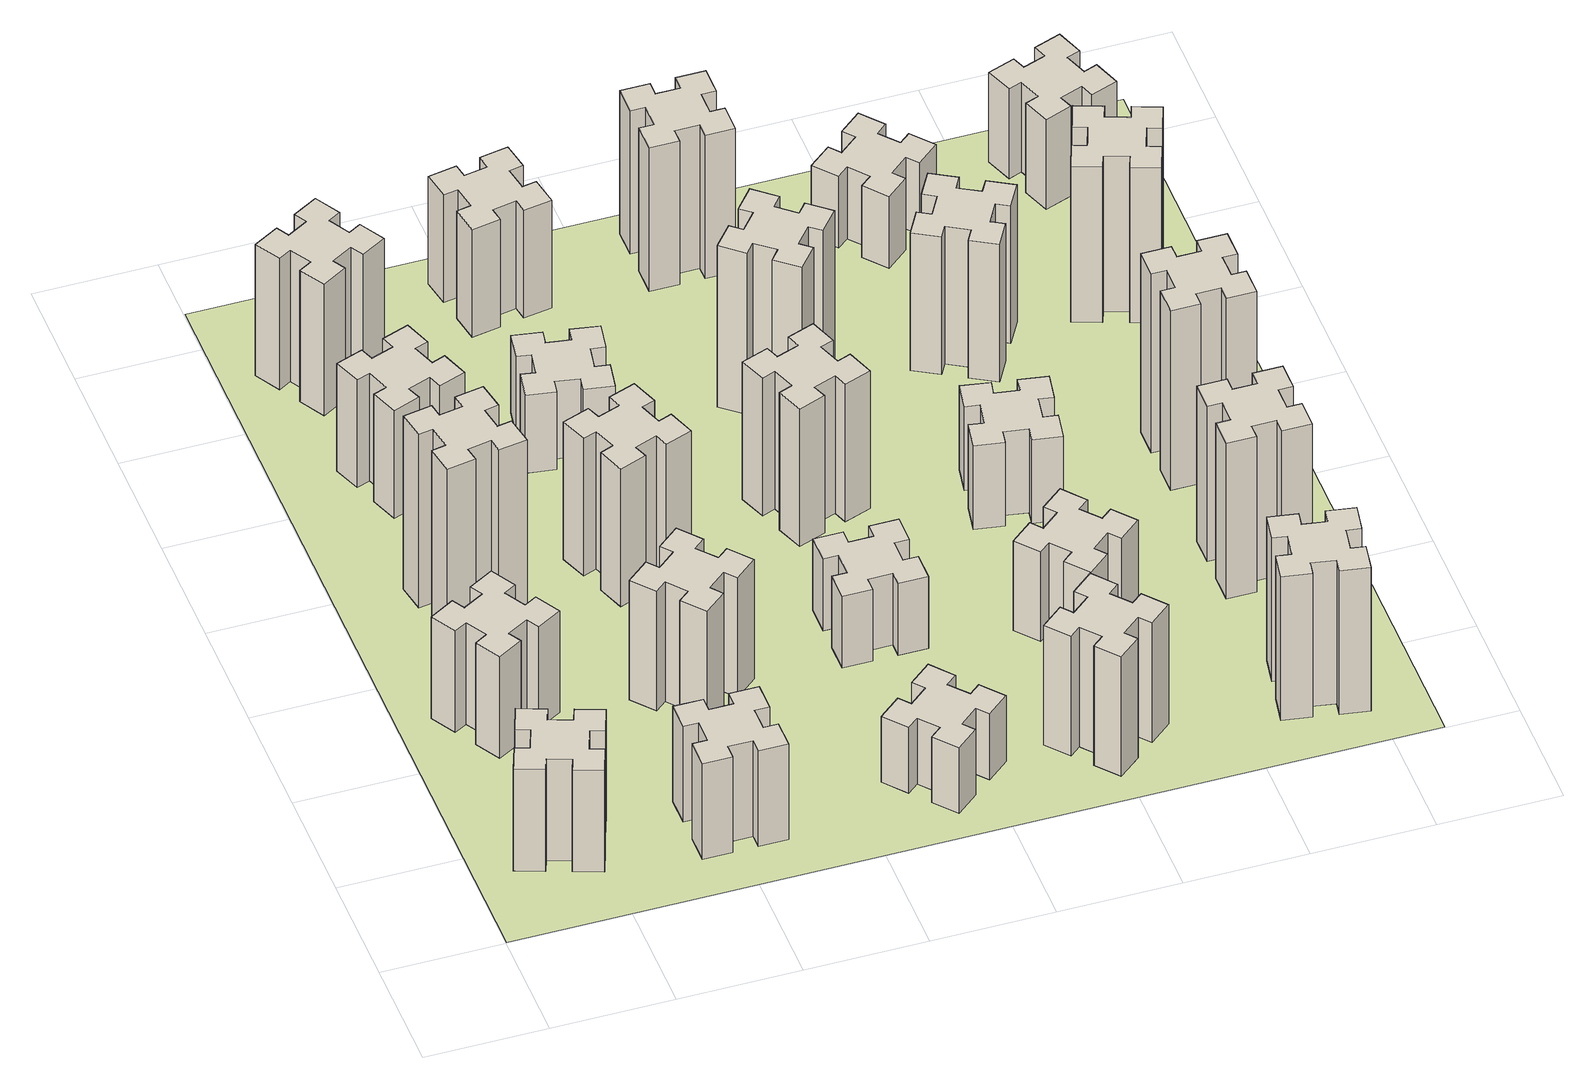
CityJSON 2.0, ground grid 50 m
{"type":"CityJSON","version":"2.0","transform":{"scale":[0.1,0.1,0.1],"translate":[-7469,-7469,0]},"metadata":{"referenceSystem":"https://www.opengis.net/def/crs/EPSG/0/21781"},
"CityObjects":{
"building1":{"type":"Building","attributes":{"class":"1000","function":"1000","usage":"1000","yearOfConstruction":2016,"roofType":"1000","measuredHeight":51,"storeysAboveGround":30,"storeysBelowGround":0},"geometry":[{"type":"Solid","lod":"1","boundaries":[[[[0,1,2,3,4,5,6,7,8,9,10,11,12,13,14,15,16,17,18,19]],[[17,16,20,21]],[[16,15,22,20]],[[15,14,23,22]],[[14,13,24,23]],[[13,12,25,24]],[[12,11,26,25]],[[11,10,27,26]],[[10,9,28,27]],[[9,8,29,28]],[[8,7,30,29]],[[7,6,31,30]],[[6,5,32,31]],[[5,4,33,32]],[[4,3,34,33]],[[3,2,35,34]],[[2,1,36,35]],[[1,0,37,36]],[[0,19,38,37]],[[19,18,39,38]],[[18,17,21,39]],[[24,25,26,27,28,29,30,31,32,33,34,35,36,37,38,39,21,20,22,23]]]]}]},
"building2":{"type":"Building","attributes":{"class":"1000","function":"1000","usage":"1000","yearOfConstruction":2016,"roofType":"1000","measuredHeight":51,"storeysAboveGround":30,"storeysBelowGround":0},"geometry":[{"type":"Solid","lod":"1","boundaries":[[[[40,41,42,43,44,45,46,47,48,49,50,51,52,53,54,55,56,57,58,59]],[[57,56,60,61]],[[56,55,62,60]],[[55,54,63,62]],[[54,53,64,63]],[[53,52,65,64]],[[52,51,66,65]],[[51,50,67,66]],[[50,49,68,67]],[[49,48,69,68]],[[48,47,70,69]],[[47,46,71,70]],[[46,45,72,71]],[[45,44,73,72]],[[44,43,74,73]],[[43,42,75,74]],[[42,41,76,75]],[[41,40,77,76]],[[40,59,78,77]],[[59,58,79,78]],[[58,57,61,79]],[[64,65,66,67,68,69,70,71,72,73,74,75,76,77,78,79,61,60,62,63]]]]}]},
"building3":{"type":"Building","attributes":{"class":"1000","function":"1000","usage":"1000","yearOfConstruction":2016,"roofType":"1000","measuredHeight":87,"storeysAboveGround":30,"storeysBelowGround":0},"geometry":[{"type":"Solid","lod":"1","boundaries":[[[[80,81,82,83,84,85,86,87,88,89,90,91,92,93,94,95,96,97,98,99]],[[97,96,100,101]],[[96,95,102,100]],[[95,94,103,102]],[[94,93,104,103]],[[93,92,105,104]],[[92,91,106,105]],[[91,90,107,106]],[[90,89,108,107]],[[89,88,109,108]],[[88,87,110,109]],[[87,86,111,110]],[[86,85,112,111]],[[85,84,113,112]],[[84,83,114,113]],[[83,82,115,114]],[[82,81,116,115]],[[81,80,117,116]],[[80,99,118,117]],[[99,98,119,118]],[[98,97,101,119]],[[104,105,106,107,108,109,110,111,112,113,114,115,116,117,118,119,101,100,102,103]]]]}]},
"building4":{"type":"Building","attributes":{"class":"1000","function":"1000","usage":"1000","yearOfConstruction":2016,"roofType":"1000","measuredHeight":48,"storeysAboveGround":30,"storeysBelowGround":0},"geometry":[{"type":"Solid","lod":"1","boundaries":[[[[120,121,122,123,124,125,126,127,128,129,130,131,132,133,134,135,136,137,138,139]],[[137,136,140,141]],[[136,135,142,140]],[[135,134,143,142]],[[134,133,144,143]],[[133,132,145,144]],[[132,131,146,145]],[[131,130,147,146]],[[130,129,148,147]],[[129,128,149,148]],[[128,127,150,149]],[[127,126,151,150]],[[126,125,152,151]],[[125,124,153,152]],[[124,123,154,153]],[[123,122,155,154]],[[122,121,156,155]],[[121,120,157,156]],[[120,139,158,157]],[[139,138,159,158]],[[138,137,141,159]],[[144,145,146,147,148,149,150,151,152,153,154,155,156,157,158,159,141,140,142,143]]]]}]},
"building5":{"type":"Building","attributes":{"class":"1000","function":"1000","usage":"1000","yearOfConstruction":2016,"roofType":"1000","measuredHeight":54,"storeysAboveGround":30,"storeysBelowGround":0},"geometry":[{"type":"Solid","lod":"1","boundaries":[[[[160,161,162,163,164,165,166,167,168,169,170,171,172,173,174,175,176,177,178,179]],[[177,176,180,181]],[[176,175,182,180]],[[175,174,183,182]],[[174,173,184,183]],[[173,172,185,184]],[[172,171,186,185]],[[171,170,187,186]],[[170,169,188,187]],[[169,168,189,188]],[[168,167,190,189]],[[167,166,191,190]],[[166,165,192,191]],[[165,164,193,192]],[[164,163,194,193]],[[163,162,195,194]],[[162,161,196,195]],[[161,160,197,196]],[[160,179,198,197]],[[179,178,199,198]],[[178,177,181,199]],[[184,185,186,187,188,189,190,191,192,193,194,195,196,197,198,199,181,180,182,183]]]]}]},
"building6":{"type":"Building","attributes":{"class":"1000","function":"1000","usage":"1000","yearOfConstruction":2016,"roofType":"1000","measuredHeight":66,"storeysAboveGround":30,"storeysBelowGround":0},"geometry":[{"type":"Solid","lod":"1","boundaries":[[[[200,201,202,203,204,205,206,207,208,209,210,211,212,213,214,215,216,217,218,219]],[[217,216,220,221]],[[216,215,222,220]],[[215,214,223,222]],[[214,213,224,223]],[[213,212,225,224]],[[212,211,226,225]],[[211,210,227,226]],[[210,209,228,227]],[[209,208,229,228]],[[208,207,230,229]],[[207,206,231,230]],[[206,205,232,231]],[[205,204,233,232]],[[204,203,234,233]],[[203,202,235,234]],[[202,201,236,235]],[[201,200,237,236]],[[200,219,238,237]],[[219,218,239,238]],[[218,217,221,239]],[[224,225,226,227,228,229,230,231,232,233,234,235,236,237,238,239,221,220,222,223]]]]}]},
"building7":{"type":"Building","attributes":{"class":"1000","function":"1000","usage":"1000","yearOfConstruction":2016,"roofType":"1000","measuredHeight":60,"storeysAboveGround":30,"storeysBelowGround":0},"geometry":[{"type":"Solid","lod":"1","boundaries":[[[[240,241,242,243,244,245,246,247,248,249,250,251,252,253,254,255,256,257,258,259]],[[257,256,260,261]],[[256,255,262,260]],[[255,254,263,262]],[[254,253,264,263]],[[253,252,265,264]],[[252,251,266,265]],[[251,250,267,266]],[[250,249,268,267]],[[249,248,269,268]],[[248,247,270,269]],[[247,246,271,270]],[[246,245,272,271]],[[245,244,273,272]],[[244,243,274,273]],[[243,242,275,274]],[[242,241,276,275]],[[241,240,277,276]],[[240,259,278,277]],[[259,258,279,278]],[[258,257,261,279]],[[264,265,266,267,268,269,270,271,272,273,274,275,276,277,278,279,261,260,262,263]]]]}]},
"building8":{"type":"Building","attributes":{"class":"1000","function":"1000","usage":"1000","yearOfConstruction":2016,"roofType":"1000","measuredHeight":69,"storeysAboveGround":30,"storeysBelowGround":0},"geometry":[{"type":"Solid","lod":"1","boundaries":[[[[280,281,282,283,284,285,286,287,288,289,290,291,292,293,294,295,296,297,298,299]],[[297,296,300,301]],[[296,295,302,300]],[[295,294,303,302]],[[294,293,304,303]],[[293,292,305,304]],[[292,291,306,305]],[[291,290,307,306]],[[290,289,308,307]],[[289,288,309,308]],[[288,287,310,309]],[[287,286,311,310]],[[286,285,312,311]],[[285,284,313,312]],[[284,283,314,313]],[[283,282,315,314]],[[282,281,316,315]],[[281,280,317,316]],[[280,299,318,317]],[[299,298,319,318]],[[298,297,301,319]],[[304,305,306,307,308,309,310,311,312,313,314,315,316,317,318,319,301,300,302,303]]]]}]},
"building9":{"type":"Building","attributes":{"class":"1000","function":"1000","usage":"1000","yearOfConstruction":2016,"roofType":"1000","measuredHeight":39,"storeysAboveGround":30,"storeysBelowGround":0},"geometry":[{"type":"Solid","lod":"1","boundaries":[[[[320,321,322,323,324,325,326,327,328,329,330,331,332,333,334,335,336,337,338,339]],[[337,336,340,341]],[[336,335,342,340]],[[335,334,343,342]],[[334,333,344,343]],[[333,332,345,344]],[[332,331,346,345]],[[331,330,347,346]],[[330,329,348,347]],[[329,328,349,348]],[[328,327,350,349]],[[327,326,351,350]],[[326,325,352,351]],[[325,324,353,352]],[[324,323,354,353]],[[323,322,355,354]],[[322,321,356,355]],[[321,320,357,356]],[[320,339,358,357]],[[339,338,359,358]],[[338,337,341,359]],[[344,345,346,347,348,349,350,351,352,353,354,355,356,357,358,359,341,340,342,343]]]]}]},
"building10":{"type":"Building","attributes":{"class":"1000","function":"1000","usage":"1000","yearOfConstruction":2016,"roofType":"1000","measuredHeight":33,"storeysAboveGround":30,"storeysBelowGround":0},"geometry":[{"type":"Solid","lod":"1","boundaries":[[[[360,361,362,363,364,365,366,367,368,369,370,371,372,373,374,375,376,377,378,379]],[[377,376,380,381]],[[376,375,382,380]],[[375,374,383,382]],[[374,373,384,383]],[[373,372,385,384]],[[372,371,386,385]],[[371,370,387,386]],[[370,369,388,387]],[[369,368,389,388]],[[368,367,390,389]],[[367,366,391,390]],[[366,365,392,391]],[[365,364,393,392]],[[364,363,394,393]],[[363,362,395,394]],[[362,361,396,395]],[[361,360,397,396]],[[360,379,398,397]],[[379,378,399,398]],[[378,377,381,399]],[[384,385,386,387,388,389,390,391,392,393,394,395,396,397,398,399,381,380,382,383]]]]}]},
"building11":{"type":"Building","attributes":{"class":"1000","function":"1000","usage":"1000","yearOfConstruction":2016,"roofType":"1000","measuredHeight":54,"storeysAboveGround":30,"storeysBelowGround":0},"geometry":[{"type":"Solid","lod":"1","boundaries":[[[[400,401,402,403,404,405,406,407,408,409,410,411,412,413,414,415,416,417,418,419]],[[417,416,420,421]],[[416,415,422,420]],[[415,414,423,422]],[[414,413,424,423]],[[413,412,425,424]],[[412,411,426,425]],[[411,410,427,426]],[[410,409,428,427]],[[409,408,429,428]],[[408,407,430,429]],[[407,406,431,430]],[[406,405,432,431]],[[405,404,433,432]],[[404,403,434,433]],[[403,402,435,434]],[[402,401,436,435]],[[401,400,437,436]],[[400,419,438,437]],[[419,418,439,438]],[[418,417,421,439]],[[424,425,426,427,428,429,430,431,432,433,434,435,436,437,438,439,421,420,422,423]]]]}]},
"building12":{"type":"Building","attributes":{"class":"1000","function":"1000","usage":"1000","yearOfConstruction":2016,"roofType":"1000","measuredHeight":36,"storeysAboveGround":30,"storeysBelowGround":0},"geometry":[{"type":"Solid","lod":"1","boundaries":[[[[440,441,442,443,444,445,446,447,448,449,450,451,452,453,454,455,456,457,458,459]],[[457,456,460,461]],[[456,455,462,460]],[[455,454,463,462]],[[454,453,464,463]],[[453,452,465,464]],[[452,451,466,465]],[[451,450,467,466]],[[450,449,468,467]],[[449,448,469,468]],[[448,447,470,469]],[[447,446,471,470]],[[446,445,472,471]],[[445,444,473,472]],[[444,443,474,473]],[[443,442,475,474]],[[442,441,476,475]],[[441,440,477,476]],[[440,459,478,477]],[[459,458,479,478]],[[458,457,461,479]],[[464,465,466,467,468,469,470,471,472,473,474,475,476,477,478,479,461,460,462,463]]]]}]},
"building13":{"type":"Building","attributes":{"class":"1000","function":"1000","usage":"1000","yearOfConstruction":2016,"roofType":"1000","measuredHeight":69,"storeysAboveGround":30,"storeysBelowGround":0},"geometry":[{"type":"Solid","lod":"1","boundaries":[[[[480,481,482,483,484,485,486,487,488,489,490,491,492,493,494,495,496,497,498,499]],[[497,496,500,501]],[[496,495,502,500]],[[495,494,503,502]],[[494,493,504,503]],[[493,492,505,504]],[[492,491,506,505]],[[491,490,507,506]],[[490,489,508,507]],[[489,488,509,508]],[[488,487,510,509]],[[487,486,511,510]],[[486,485,512,511]],[[485,484,513,512]],[[484,483,514,513]],[[483,482,515,514]],[[482,481,516,515]],[[481,480,517,516]],[[480,499,518,517]],[[499,498,519,518]],[[498,497,501,519]],[[504,505,506,507,508,509,510,511,512,513,514,515,516,517,518,519,501,500,502,503]]]]}]},
"building14":{"type":"Building","attributes":{"class":"1000","function":"1000","usage":"1000","yearOfConstruction":2016,"roofType":"1000","measuredHeight":60,"storeysAboveGround":30,"storeysBelowGround":0},"geometry":[{"type":"Solid","lod":"1","boundaries":[[[[520,521,522,523,524,525,526,527,528,529,530,531,532,533,534,535,536,537,538,539]],[[537,536,540,541]],[[536,535,542,540]],[[535,534,543,542]],[[534,533,544,543]],[[533,532,545,544]],[[532,531,546,545]],[[531,530,547,546]],[[530,529,548,547]],[[529,528,549,548]],[[528,527,550,549]],[[527,526,551,550]],[[526,525,552,551]],[[525,524,553,552]],[[524,523,554,553]],[[523,522,555,554]],[[522,521,556,555]],[[521,520,557,556]],[[520,539,558,557]],[[539,538,559,558]],[[538,537,541,559]],[[544,545,546,547,548,549,550,551,552,553,554,555,556,557,558,559,541,540,542,543]]]]}]},
"building15":{"type":"Building","attributes":{"class":"1000","function":"1000","usage":"1000","yearOfConstruction":2016,"roofType":"1000","measuredHeight":81,"storeysAboveGround":30,"storeysBelowGround":0},"geometry":[{"type":"Solid","lod":"1","boundaries":[[[[560,561,562,563,564,565,566,567,568,569,570,571,572,573,574,575,576,577,578,579]],[[577,576,580,581]],[[576,575,582,580]],[[575,574,583,582]],[[574,573,584,583]],[[573,572,585,584]],[[572,571,586,585]],[[571,570,587,586]],[[570,569,588,587]],[[569,568,589,588]],[[568,567,590,589]],[[567,566,591,590]],[[566,565,592,591]],[[565,564,593,592]],[[564,563,594,593]],[[563,562,595,594]],[[562,561,596,595]],[[561,560,597,596]],[[560,579,598,597]],[[579,578,599,598]],[[578,577,581,599]],[[584,585,586,587,588,589,590,591,592,593,594,595,596,597,598,599,581,580,582,583]]]]}]},
"building16":{"type":"Building","attributes":{"class":"1000","function":"1000","usage":"1000","yearOfConstruction":2016,"roofType":"1000","measuredHeight":72,"storeysAboveGround":30,"storeysBelowGround":0},"geometry":[{"type":"Solid","lod":"1","boundaries":[[[[600,601,602,603,604,605,606,607,608,609,610,611,612,613,614,615,616,617,618,619]],[[617,616,620,621]],[[616,615,622,620]],[[615,614,623,622]],[[614,613,624,623]],[[613,612,625,624]],[[612,611,626,625]],[[611,610,627,626]],[[610,609,628,627]],[[609,608,629,628]],[[608,607,630,629]],[[607,606,631,630]],[[606,605,632,631]],[[605,604,633,632]],[[604,603,634,633]],[[603,602,635,634]],[[602,601,636,635]],[[601,600,637,636]],[[600,619,638,637]],[[619,618,639,638]],[[618,617,621,639]],[[624,625,626,627,628,629,630,631,632,633,634,635,636,637,638,639,621,620,622,623]]]]}]},
"building17":{"type":"Building","attributes":{"class":"1000","function":"1000","usage":"1000","yearOfConstruction":2016,"roofType":"1000","measuredHeight":45,"storeysAboveGround":30,"storeysBelowGround":0},"geometry":[{"type":"Solid","lod":"1","boundaries":[[[[640,641,642,643,644,645,646,647,648,649,650,651,652,653,654,655,656,657,658,659]],[[657,656,660,661]],[[656,655,662,660]],[[655,654,663,662]],[[654,653,664,663]],[[653,652,665,664]],[[652,651,666,665]],[[651,650,667,666]],[[650,649,668,667]],[[649,648,669,668]],[[648,647,670,669]],[[647,646,671,670]],[[646,645,672,671]],[[645,644,673,672]],[[644,643,674,673]],[[643,642,675,674]],[[642,641,676,675]],[[641,640,677,676]],[[640,659,678,677]],[[659,658,679,678]],[[658,657,661,679]],[[664,665,666,667,668,669,670,671,672,673,674,675,676,677,678,679,661,660,662,663]]]]}]},
"building18":{"type":"Building","attributes":{"class":"1000","function":"1000","usage":"1000","yearOfConstruction":2016,"roofType":"1000","measuredHeight":42,"storeysAboveGround":30,"storeysBelowGround":0},"geometry":[{"type":"Solid","lod":"1","boundaries":[[[[680,681,682,683,684,685,686,687,688,689,690,691,692,693,694,695,696,697,698,699]],[[697,696,700,701]],[[696,695,702,700]],[[695,694,703,702]],[[694,693,704,703]],[[693,692,705,704]],[[692,691,706,705]],[[691,690,707,706]],[[690,689,708,707]],[[689,688,709,708]],[[688,687,710,709]],[[687,686,711,710]],[[686,685,712,711]],[[685,684,713,712]],[[684,683,714,713]],[[683,682,715,714]],[[682,681,716,715]],[[681,680,717,716]],[[680,699,718,717]],[[699,698,719,718]],[[698,697,701,719]],[[704,705,706,707,708,709,710,711,712,713,714,715,716,717,718,719,701,700,702,703]]]]}]},
"building19":{"type":"Building","attributes":{"class":"1000","function":"1000","usage":"1000","yearOfConstruction":2016,"roofType":"1000","measuredHeight":72,"storeysAboveGround":30,"storeysBelowGround":0},"geometry":[{"type":"Solid","lod":"1","boundaries":[[[[720,721,722,723,724,725,726,727,728,729,730,731,732,733,734,735,736,737,738,739]],[[737,736,740,741]],[[736,735,742,740]],[[735,734,743,742]],[[734,733,744,743]],[[733,732,745,744]],[[732,731,746,745]],[[731,730,747,746]],[[730,729,748,747]],[[729,728,749,748]],[[728,727,750,749]],[[727,726,751,750]],[[726,725,752,751]],[[725,724,753,752]],[[724,723,754,753]],[[723,722,755,754]],[[722,721,756,755]],[[721,720,757,756]],[[720,739,758,757]],[[739,738,759,758]],[[738,737,741,759]],[[744,745,746,747,748,749,750,751,752,753,754,755,756,757,758,759,741,740,742,743]]]]}]},
"building20":{"type":"Building","attributes":{"class":"1000","function":"1000","usage":"1000","yearOfConstruction":2016,"roofType":"1000","measuredHeight":69,"storeysAboveGround":30,"storeysBelowGround":0},"geometry":[{"type":"Solid","lod":"1","boundaries":[[[[760,761,762,763,764,765,766,767,768,769,770,771,772,773,774,775,776,777,778,779]],[[777,776,780,781]],[[776,775,782,780]],[[775,774,783,782]],[[774,773,784,783]],[[773,772,785,784]],[[772,771,786,785]],[[771,770,787,786]],[[770,769,788,787]],[[769,768,789,788]],[[768,767,790,789]],[[767,766,791,790]],[[766,765,792,791]],[[765,764,793,792]],[[764,763,794,793]],[[763,762,795,794]],[[762,761,796,795]],[[761,760,797,796]],[[760,779,798,797]],[[779,778,799,798]],[[778,777,781,799]],[[784,785,786,787,788,789,790,791,792,793,794,795,796,797,798,799,781,780,782,783]]]]}]},
"building21":{"type":"Building","attributes":{"class":"1000","function":"1000","usage":"1000","yearOfConstruction":2016,"roofType":"1000","measuredHeight":36,"storeysAboveGround":30,"storeysBelowGround":0},"geometry":[{"type":"Solid","lod":"1","boundaries":[[[[800,801,802,803,804,805,806,807,808,809,810,811,812,813,814,815,816,817,818,819]],[[817,816,820,821]],[[816,815,822,820]],[[815,814,823,822]],[[814,813,824,823]],[[813,812,825,824]],[[812,811,826,825]],[[811,810,827,826]],[[810,809,828,827]],[[809,808,829,828]],[[808,807,830,829]],[[807,806,831,830]],[[806,805,832,831]],[[805,804,833,832]],[[804,803,834,833]],[[803,802,835,834]],[[802,801,836,835]],[[801,800,837,836]],[[800,819,838,837]],[[819,818,839,838]],[[818,817,821,839]],[[824,825,826,827,828,829,830,831,832,833,834,835,836,837,838,839,821,820,822,823]]]]}]},
"building22":{"type":"Building","attributes":{"class":"1000","function":"1000","usage":"1000","yearOfConstruction":2016,"roofType":"1000","measuredHeight":78,"storeysAboveGround":30,"storeysBelowGround":0},"geometry":[{"type":"Solid","lod":"1","boundaries":[[[[840,841,842,843,844,845,846,847,848,849,850,851,852,853,854,855,856,857,858,859]],[[857,856,860,861]],[[856,855,862,860]],[[855,854,863,862]],[[854,853,864,863]],[[853,852,865,864]],[[852,851,866,865]],[[851,850,867,866]],[[850,849,868,867]],[[849,848,869,868]],[[848,847,870,869]],[[847,846,871,870]],[[846,845,872,871]],[[845,844,873,872]],[[844,843,874,873]],[[843,842,875,874]],[[842,841,876,875]],[[841,840,877,876]],[[840,859,878,877]],[[859,858,879,878]],[[858,857,861,879]],[[864,865,866,867,868,869,870,871,872,873,874,875,876,877,878,879,861,860,862,863]]]]}]},
"building23":{"type":"Building","attributes":{"class":"1000","function":"1000","usage":"1000","yearOfConstruction":2016,"roofType":"1000","measuredHeight":90,"storeysAboveGround":30,"storeysBelowGround":0},"geometry":[{"type":"Solid","lod":"1","boundaries":[[[[880,881,882,883,884,885,886,887,888,889,890,891,892,893,894,895,896,897,898,899]],[[897,896,900,901]],[[896,895,902,900]],[[895,894,903,902]],[[894,893,904,903]],[[893,892,905,904]],[[892,891,906,905]],[[891,890,907,906]],[[890,889,908,907]],[[889,888,909,908]],[[888,887,910,909]],[[887,886,911,910]],[[886,885,912,911]],[[885,884,913,912]],[[884,883,914,913]],[[883,882,915,914]],[[882,881,916,915]],[[881,880,917,916]],[[880,899,918,917]],[[899,898,919,918]],[[898,897,901,919]],[[904,905,906,907,908,909,910,911,912,913,914,915,916,917,918,919,901,900,902,903]]]]}]},
"building24":{"type":"Building","attributes":{"class":"1000","function":"1000","usage":"1000","yearOfConstruction":2016,"roofType":"1000","measuredHeight":78,"storeysAboveGround":30,"storeysBelowGround":0},"geometry":[{"type":"Solid","lod":"1","boundaries":[[[[920,921,922,923,924,925,926,927,928,929,930,931,932,933,934,935,936,937,938,939]],[[937,936,940,941]],[[936,935,942,940]],[[935,934,943,942]],[[934,933,944,943]],[[933,932,945,944]],[[932,931,946,945]],[[931,930,947,946]],[[930,929,948,947]],[[929,928,949,948]],[[928,927,950,949]],[[927,926,951,950]],[[926,925,952,951]],[[925,924,953,952]],[[924,923,954,953]],[[923,922,955,954]],[[922,921,956,955]],[[921,920,957,956]],[[920,939,958,957]],[[939,938,959,958]],[[938,937,941,959]],[[944,945,946,947,948,949,950,951,952,953,954,955,956,957,958,959,941,940,942,943]]]]}]},
"building25":{"type":"Building","attributes":{"class":"1000","function":"1000","usage":"1000","yearOfConstruction":2016,"roofType":"1000","measuredHeight":45,"storeysAboveGround":30,"storeysBelowGround":0},"geometry":[{"type":"Solid","lod":"1","boundaries":[[[[960,961,962,963,964,965,966,967,968,969,970,971,972,973,974,975,976,977,978,979]],[[977,976,980,981]],[[976,975,982,980]],[[975,974,983,982]],[[974,973,984,983]],[[973,972,985,984]],[[972,971,986,985]],[[971,970,987,986]],[[970,969,988,987]],[[969,968,989,988]],[[968,967,990,989]],[[967,966,991,990]],[[966,965,992,991]],[[965,964,993,992]],[[964,963,994,993]],[[963,962,995,994]],[[962,961,996,995]],[[961,960,997,996]],[[960,979,998,997]],[[979,978,999,998]],[[978,977,981,999]],[[984,985,986,987,988,989,990,991,992,993,994,995,996,997,998,999,981,980,982,983]]]]}]},
"landuse1":{"type":"LandUse","attributes":{"name":"plot1","function":"1010"},"geometry":[{"type":"MultiSurface","lod":"1","boundaries":[[[1000,1001,1002,1003]]]}]}
},
"vertices":[
[462,391,0],[496,485,0],[552,464,0],[593,577,0],[480,618,0],[460,562,0],[366,596,0],[387,652,0],[274,693,0],[233,580,0],[289,560,0],[255,466,0],[199,487,0],[157,374,0],[270,333,0],[291,389,0],[385,355,0],[364,299,0],[477,257,0],[518,370,0],[385,355,510],[364,299,510],[291,389,510],[270,333,510],[157,374,510],[199,487,510],[255,466,510],[289,560,510],[233,580,510],[274,693,510],[387,652,510],[366,596,510],[460,562,510],[480,618,510],[593,577,510],[552,464,510],[496,485,510],[462,391,510],[518,370,510],[477,257,510],
[255,1204,0],[305,1117,0],[253,1087,0],[313,983,0],[417,1043,0],[387,1095,0],[474,1145,0],[504,1093,0],[608,1153,0],[548,1257,0],[496,1227,0],[446,1314,0],[498,1344,0],[438,1448,0],[334,1388,0],[364,1336,0],[277,1286,0],[247,1338,0],[143,1278,0],[203,1174,0],[277,1286,510],[247,1338,510],[364,1336,510],[334,1388,510],[438,1448,510],[498,1344,510],[446,1314,510],[496,1227,510],[548,1257,510],[608,1153,510],[504,1093,510],[474,1145,510],[387,1095,510],[417,1043,510],[313,983,510],[253,1087,510],[305,1117,510],[255,1204,510],[203,1174,510],[143,1278,510],
[445,1738,0],[544,1756,0],[554,1697,0],[672,1717,0],[651,1836,0],[592,1825,0],[575,1924,0],[634,1934,0],[613,2052,0],[495,2031,0],[505,1972,0],[407,1955,0],[397,2014,0],[278,1993,0],[299,1875,0],[358,1885,0],[376,1787,0],[317,1777,0],[337,1658,0],[456,1679,0],[376,1787,870],[317,1777,870],[358,1885,870],[299,1875,870],[278,1993,870],[397,2014,870],[407,1955,870],[505,1972,870],[495,2031,870],[613,2052,870],[634,1934,870],[575,1924,870],[592,1825,870],[651,1836,870],[672,1717,870],[554,1697,870],[544,1756,870],[445,1738,870],[456,1679,870],[337,1658,870],
[1065,485,0],[965,485,0],[965,545,0],[845,545,0],[845,425,0],[905,425,0],[905,325,0],[845,325,0],[845,205,0],[965,205,0],[965,265,0],[1065,265,0],[1065,205,0],[1185,205,0],[1185,325,0],[1125,325,0],[1125,425,0],[1185,425,0],[1185,545,0],[1065,545,0],[1125,425,480],[1185,425,480],[1125,325,480],[1185,325,480],[1185,205,480],[1065,205,480],[1065,265,480],[965,265,480],[965,205,480],[845,205,480],[845,325,480],[905,325,480],[905,425,480],[845,425,480],[845,545,480],[965,545,480],[965,485,480],[1065,485,480],[1065,545,480],[1185,545,480],
[355,2605,0],[389,2511,0],[333,2490,0],[374,2377,0],[487,2419,0],[466,2475,0],[560,2509,0],[580,2453,0],[693,2494,0],[652,2607,0],[596,2586,0],[562,2680,0],[618,2700,0],[577,2813,0],[464,2772,0],[485,2716,0],[391,2682,0],[370,2738,0],[257,2697,0],[299,2584,0],[391,2682,540],[370,2738,540],[485,2716,540],[464,2772,540],[577,2813,540],[618,2700,540],[562,2680,540],[596,2586,540],[652,2607,540],[693,2494,540],[580,2453,540],[560,2509,540],[466,2475,540],[487,2419,540],[374,2377,540],[333,2490,540],[389,2511,540],[355,2605,540],[299,2584,540],[257,2697,540],
[387,3115,0],[474,3165,0],[504,3113,0],[608,3173,0],[548,3277,0],[496,3247,0],[446,3334,0],[498,3364,0],[438,3468,0],[334,3408,0],[364,3356,0],[277,3306,0],[247,3358,0],[143,3298,0],[203,3194,0],[255,3224,0],[305,3137,0],[253,3107,0],[313,3003,0],[417,3063,0],[305,3137,660],[253,3107,660],[255,3224,660],[203,3194,660],[143,3298,660],[247,3358,660],[277,3306,660],[364,3356,660],[334,3408,660],[438,3468,660],[498,3364,660],[446,3334,660],[496,3247,660],[548,3277,660],[608,3173,660],[504,3113,660],[474,3165,660],[387,3115,660],[417,3063,660],[313,3003,660],
[1148,999,0],[1224,1063,0],[1263,1017,0],[1355,1094,0],[1278,1186,0],[1232,1148,0],[1167,1224,0],[1213,1263,0],[1136,1355,0],[1044,1278,0],[1083,1232,0],[1006,1167,0],[968,1213,0],[876,1136,0],[953,1044,0],[999,1083,0],[1063,1006,0],[1017,968,0],[1094,876,0],[1186,953,0],[1063,1006,600],[1017,968,600],[999,1083,600],[953,1044,600],[876,1136,600],[968,1213,600],[1006,1167,600],[1083,1232,600],[1044,1278,600],[1136,1355,600],[1213,1263,600],[1167,1224,600],[1232,1148,600],[1278,1186,600],[1355,1094,600],[1263,1017,600],[1224,1063,600],[1148,999,600],[1186,953,600],[1094,876,600],
[1106,1735,0],[1200,1769,0],[1220,1713,0],[1333,1754,0],[1292,1867,0],[1236,1846,0],[1202,1940,0],[1258,1960,0],[1217,2073,0],[1104,2032,0],[1125,1976,0],[1031,1942,0],[1010,1998,0],[897,1957,0],[939,1844,0],[995,1865,0],[1029,1771,0],[973,1750,0],[1014,1637,0],[1127,1679,0],[1029,1771,690],[973,1750,690],[995,1865,690],[939,1844,690],[897,1957,690],[1010,1998,690],[1031,1942,690],[1125,1976,690],[1104,2032,690],[1217,2073,690],[1258,1960,690],[1202,1940,690],[1236,1846,690],[1292,1867,690],[1333,1754,690],[1220,1713,690],[1200,1769,690],[1106,1735,690],[1127,1679,690],[1014,1637,690],
[1184,2695,0],[1085,2712,0],[1096,2771,0],[977,2792,0],[957,2674,0],[1016,2664,0],[998,2565,0],[939,2576,0],[918,2457,0],[1037,2437,0],[1047,2496,0],[1145,2478,0],[1135,2419,0],[1253,2398,0],[1274,2517,0],[1215,2527,0],[1232,2625,0],[1291,2615,0],[1312,2733,0],[1194,2754,0],[1232,2625,390],[1291,2615,390],[1215,2527,390],[1274,2517,390],[1253,2398,390],[1135,2419,390],[1145,2478,390],[1047,2496,390],[1037,2437,390],[918,2457,390],[939,2576,390],[998,2565,390],[1016,2664,390],[957,2674,390],[977,2792,390],[1096,2771,390],[1085,2712,390],[1184,2695,390],[1194,2754,390],[1312,2733,390],
[1823,492,0],[1746,427,0],[1708,473,0],[1616,396,0],[1693,304,0],[1739,343,0],[1803,266,0],[1757,228,0],[1834,136,0],[1926,213,0],[1888,259,0],[1964,323,0],[2003,277,0],[2095,354,0],[2018,446,0],[1972,408,0],[1907,484,0],[1953,523,0],[1876,615,0],[1784,538,0],[1907,484,330],[1953,523,330],[1972,408,330],[2018,446,330],[2095,354,330],[2003,277,330],[1964,323,330],[1888,259,330],[1926,213,330],[1834,136,330],[1757,228,330],[1803,266,330],[1739,343,330],[1693,304,330],[1616,396,330],[1708,473,330],[1746,427,330],[1823,492,330],[1784,538,330],[1876,615,330],
[998,3465,0],[1016,3367,0],[957,3357,0],[977,3238,0],[1096,3259,0],[1085,3318,0],[1184,3336,0],[1194,3277,0],[1312,3297,0],[1291,3416,0],[1232,3405,0],[1215,3504,0],[1274,3514,0],[1253,3632,0],[1135,3611,0],[1145,3552,0],[1047,3535,0],[1037,3594,0],[918,3573,0],[939,3455,0],[1047,3535,540],[1037,3594,540],[1145,3552,540],[1135,3611,540],[1253,3632,540],[1274,3514,540],[1215,3504,540],[1232,3405,540],[1291,3416,540],[1312,3297,540],[1194,3277,540],[1184,3336,540],[1085,3318,540],[1096,3259,540],[977,3238,540],[957,3357,540],[1016,3367,540],[998,3465,540],[939,3455,540],[918,3573,540],
[1745,1265,0],[1745,1165,0],[1685,1165,0],[1685,1045,0],[1805,1045,0],[1805,1105,0],[1905,1105,0],[1905,1045,0],[2025,1045,0],[2025,1165,0],[1965,1165,0],[1965,1265,0],[2025,1265,0],[2025,1385,0],[1905,1385,0],[1905,1325,0],[1805,1325,0],[1805,1385,0],[1685,1385,0],[1685,1265,0],[1805,1325,360],[1805,1385,360],[1905,1325,360],[1905,1385,360],[2025,1385,360],[2025,1265,360],[1965,1265,360],[1965,1165,360],[2025,1165,360],[2025,1045,360],[1905,1045,360],[1905,1105,360],[1805,1105,360],[1805,1045,360],[1685,1045,360],[1685,1165,360],[1745,1165,360],[1745,1265,360],[1685,1265,360],[1685,1385,360],
[1846,1835,0],[1940,1869,0],[1960,1813,0],[2073,1854,0],[2032,1967,0],[1976,1946,0],[1942,2040,0],[1998,2060,0],[1957,2173,0],[1844,2132,0],[1865,2076,0],[1771,2042,0],[1750,2098,0],[1637,2057,0],[1679,1944,0],[1735,1965,0],[1769,1871,0],[1713,1850,0],[1754,1737,0],[1867,1779,0],[1769,1871,690],[1713,1850,690],[1735,1965,690],[1679,1944,690],[1637,2057,690],[1750,2098,690],[1771,2042,690],[1865,2076,690],[1844,2132,690],[1957,2173,690],[1998,2060,690],[1942,2040,690],[1976,1946,690],[2032,1967,690],[2073,1854,690],[1960,1813,690],[1940,1869,690],[1846,1835,690],[1867,1779,690],[1754,1737,690],
[2528,259,0],[2604,323,0],[2643,277,0],[2735,354,0],[2658,446,0],[2612,408,0],[2547,484,0],[2593,523,0],[2516,615,0],[2424,538,0],[2463,492,0],[2386,427,0],[2348,473,0],[2256,396,0],[2333,304,0],[2379,343,0],[2443,266,0],[2397,228,0],[2474,136,0],[2566,213,0],[2443,266,600],[2397,228,600],[2379,343,600],[2333,304,600],[2256,396,600],[2348,473,600],[2386,427,600],[2463,492,600],[2424,538,600],[2516,615,600],[2593,523,600],[2547,484,600],[2612,408,600],[2658,446,600],[2735,354,600],[2643,277,600],[2604,323,600],[2528,259,600],[2566,213,600],[2474,136,600],
[1903,2704,0],[1839,2628,0],[1793,2666,0],[1716,2574,0],[1808,2497,0],[1846,2543,0],[1923,2479,0],[1884,2433,0],[1976,2356,0],[2053,2448,0],[2007,2486,0],[2072,2563,0],[2118,2524,0],[2195,2616,0],[2103,2693,0],[2064,2647,0],[1988,2712,0],[2026,2758,0],[1934,2835,0],[1857,2743,0],[1988,2712,810],[2026,2758,810],[2064,2647,810],[2103,2693,810],[2195,2616,810],[2118,2524,810],[2072,2563,810],[2007,2486,810],[2053,2448,810],[1976,2356,810],[1884,2433,810],[1923,2479,810],[1846,2543,810],[1808,2497,810],[1716,2574,810],[1793,2666,810],[1839,2628,810],[1903,2704,810],[1857,2743,810],[1934,2835,810],
[1805,3325,0],[1905,3325,0],[1905,3265,0],[2025,3265,0],[2025,3385,0],[1965,3385,0],[1965,3485,0],[2025,3485,0],[2025,3605,0],[1905,3605,0],[1905,3545,0],[1805,3545,0],[1805,3605,0],[1685,3605,0],[1685,3485,0],[1745,3485,0],[1745,3385,0],[1685,3385,0],[1685,3265,0],[1805,3265,0],[1745,3385,720],[1685,3385,720],[1745,3485,720],[1685,3485,720],[1685,3605,720],[1805,3605,720],[1805,3545,720],[1905,3545,720],[1905,3605,720],[2025,3605,720],[2025,3485,720],[1965,3485,720],[1965,3385,720],[2025,3385,720],[2025,3265,720],[1905,3265,720],[1905,3325,720],[1805,3325,720],[1805,3265,720],[1685,3265,720],
[2563,1132,0],[2486,1067,0],[2448,1113,0],[2356,1036,0],[2433,944,0],[2479,983,0],[2543,906,0],[2497,868,0],[2574,776,0],[2666,853,0],[2628,899,0],[2704,963,0],[2743,917,0],[2835,994,0],[2758,1086,0],[2712,1048,0],[2647,1124,0],[2693,1163,0],[2616,1255,0],[2524,1178,0],[2647,1124,450],[2693,1163,450],[2712,1048,450],[2758,1086,450],[2835,994,450],[2743,917,450],[2704,963,450],[2628,899,450],[2666,853,450],[2574,776,450],[2497,868,450],[2543,906,450],[2479,983,450],[2433,944,450],[2356,1036,450],[2448,1113,450],[2486,1067,450],[2563,1132,450],[2524,1178,450],[2616,1255,450],
[2527,1656,0],[2625,1638,0],[2615,1579,0],[2733,1558,0],[2754,1677,0],[2695,1687,0],[2712,1785,0],[2771,1775,0],[2792,1893,0],[2674,1914,0],[2664,1855,0],[2565,1872,0],[2576,1931,0],[2457,1952,0],[2437,1834,0],[2496,1824,0],[2478,1725,0],[2419,1736,0],[2398,1617,0],[2517,1597,0],[2478,1725,420],[2419,1736,420],[2496,1824,420],[2437,1834,420],[2457,1952,420],[2576,1931,420],[2565,1872,420],[2664,1855,420],[2674,1914,420],[2792,1893,420],[2771,1775,420],[2712,1785,420],[2695,1687,420],[2754,1677,420],[2733,1558,420],[2615,1579,420],[2625,1638,420],[2527,1656,420],[2517,1597,420],[2398,1617,420],
[3236,444,0],[3218,345,0],[3159,356,0],[3138,237,0],[3257,217,0],[3267,276,0],[3365,258,0],[3355,199,0],[3473,178,0],[3494,297,0],[3435,307,0],[3452,405,0],[3511,395,0],[3532,513,0],[3414,534,0],[3404,475,0],[3305,492,0],[3316,551,0],[3197,572,0],[3177,454,0],[3305,492,720],[3316,551,720],[3404,475,720],[3414,534,720],[3532,513,720],[3511,395,720],[3452,405,720],[3435,307,720],[3494,297,720],[3473,178,720],[3355,199,720],[3365,258,720],[3267,276,720],[3257,217,720],[3138,237,720],[3159,356,720],[3218,345,720],[3236,444,720],[3177,454,720],[3197,572,720],
[2597,2525,0],[2684,2475,0],[2654,2423,0],[2758,2363,0],[2818,2467,0],[2766,2497,0],[2816,2584,0],[2868,2554,0],[2928,2658,0],[2824,2718,0],[2794,2666,0],[2707,2716,0],[2737,2768,0],[2633,2828,0],[2573,2724,0],[2625,2694,0],[2575,2607,0],[2523,2637,0],[2463,2533,0],[2567,2473,0],[2575,2607,690],[2523,2637,690],[2625,2694,690],[2573,2724,690],[2633,2828,690],[2737,2768,690],[2707,2716,690],[2794,2666,690],[2824,2718,690],[2928,2658,690],[2868,2554,690],[2816,2584,690],[2766,2497,690],[2818,2467,690],[2758,2363,690],[2654,2423,690],[2684,2475,690],[2597,2525,690],[2567,2473,690],[2463,2533,690],
[2479,3303,0],[2543,3226,0],[2497,3188,0],[2574,3096,0],[2666,3173,0],[2628,3219,0],[2704,3283,0],[2743,3237,0],[2835,3314,0],[2758,3406,0],[2712,3368,0],[2647,3444,0],[2693,3483,0],[2616,3575,0],[2524,3498,0],[2563,3452,0],[2486,3387,0],[2448,3433,0],[2356,3356,0],[2433,3264,0],[2486,3387,360],[2448,3433,360],[2563,3452,360],[2524,3498,360],[2616,3575,360],[2693,3483,360],[2647,3444,360],[2712,3368,360],[2758,3406,360],[2835,3314,360],[2743,3237,360],[2704,3283,360],[2628,3219,360],[2666,3173,360],[2574,3096,360],[2497,3188,360],[2543,3226,360],[2479,3303,360],[2433,3264,360],[2356,3356,360],
[3285,1005,0],[3385,1005,0],[3385,945,0],[3505,945,0],[3505,1065,0],[3445,1065,0],[3445,1165,0],[3505,1165,0],[3505,1285,0],[3385,1285,0],[3385,1225,0],[3285,1225,0],[3285,1285,0],[3165,1285,0],[3165,1165,0],[3225,1165,0],[3225,1065,0],[3165,1065,0],[3165,945,0],[3285,945,0],[3225,1065,780],[3165,1065,780],[3225,1165,780],[3165,1165,780],[3165,1285,780],[3285,1285,780],[3285,1225,780],[3385,1225,780],[3385,1285,780],[3505,1285,780],[3505,1165,780],[3445,1165,780],[3445,1065,780],[3505,1065,780],[3505,945,780],[3385,945,780],[3385,1005,780],[3285,1005,780],[3285,945,780],[3165,945,780],
[3225,1805,0],[3225,1705,0],[3165,1705,0],[3165,1585,0],[3285,1585,0],[3285,1645,0],[3385,1645,0],[3385,1585,0],[3505,1585,0],[3505,1705,0],[3445,1705,0],[3445,1805,0],[3505,1805,0],[3505,1925,0],[3385,1925,0],[3385,1865,0],[3285,1865,0],[3285,1925,0],[3165,1925,0],[3165,1805,0],[3285,1865,900],[3285,1925,900],[3385,1865,900],[3385,1925,900],[3505,1925,900],[3505,1805,900],[3445,1805,900],[3445,1705,900],[3505,1705,900],[3505,1585,900],[3385,1585,900],[3385,1645,900],[3285,1645,900],[3285,1585,900],[3165,1585,900],[3165,1705,900],[3225,1705,900],[3225,1805,900],[3165,1805,900],[3165,1925,900],
[3251,2609,0],[3345,2575,0],[3324,2519,0],[3437,2477,0],[3478,2590,0],[3422,2611,0],[3456,2705,0],[3512,2684,0],[3553,2797,0],[3440,2838,0],[3420,2782,0],[3326,2816,0],[3347,2872,0],[3234,2913,0],[3193,2800,0],[3249,2780,0],[3215,2686,0],[3159,2707,0],[3117,2594,0],[3230,2553,0],[3215,2686,780],[3159,2707,780],[3249,2780,780],[3193,2800,780],[3234,2913,780],[3347,2872,780],[3326,2816,780],[3420,2782,780],[3440,2838,780],[3553,2797,780],[3512,2684,780],[3456,2705,780],[3422,2611,780],[3478,2590,780],[3437,2477,780],[3324,2519,780],[3345,2575,780],[3251,2609,780],[3230,2553,780],[3117,2594,780],
[3326,3315,0],[3420,3349,0],[3440,3293,0],[3553,3334,0],[3512,3447,0],[3456,3426,0],[3422,3520,0],[3478,3540,0],[3437,3653,0],[3324,3612,0],[3345,3556,0],[3251,3522,0],[3230,3578,0],[3117,3537,0],[3159,3424,0],[3215,3445,0],[3249,3351,0],[3193,3330,0],[3234,3217,0],[3347,3259,0],[3249,3351,450],[3193,3330,450],[3215,3445,450],[3159,3424,450],[3117,3537,450],[3230,3578,450],[3251,3522,450],[3345,3556,450],[3324,3612,450],[3437,3653,450],[3478,3540,450],[3422,3520,450],[3456,3426,450],[3512,3447,450],[3553,3334,450],[3440,3293,450],[3420,3349,450],[3326,3315,450],[3347,3259,450],[3234,3217,450],
[5,3705,0],[3705,3705,0],[3705,5,0],[5,5,0]
]}
